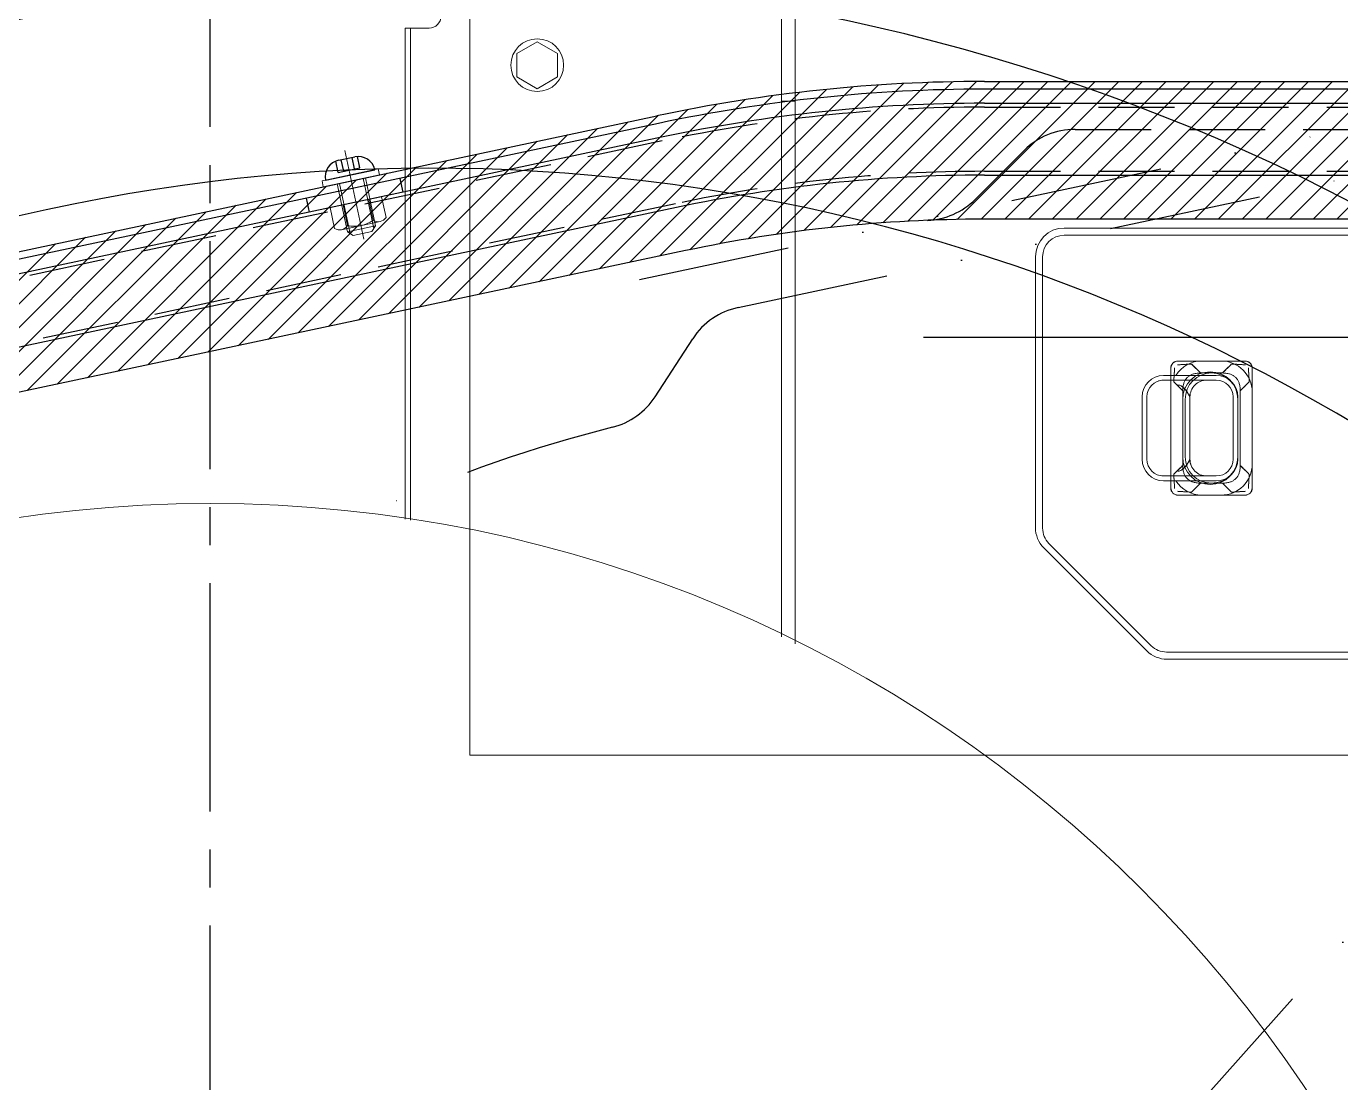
# Model space of a CAD drawing. Header units: millimetres. Extents: x -7970 to 6845, y -11075 to 1978.
# Drawn here: x 1748 to 2297, y -10045 to -9604 of the extents above; entities that cross this region are included whole.
import ezdxf

# ---------------------------------------------------------------- set-up
doc = ezdxf.new("R2010")
doc.units = ezdxf.units.MM
doc.header["$LTSCALE"] = 5
for name, pattern in [('CENTER2', [28.575, 19.05, -3.175, 3.175, -3.175]), ('DASHED2', [9.525, 6.35, -3.175]), ('DIVIDE', [31.75, 12.7, -6.35, 0, -6.35, 0, -6.35])]:
    doc.linetypes.add(name, pattern=pattern)
for name, color, linetype in [('Layer0016', 7, 'Continuous'), ('Layer0019', 7, 'Continuous'), ('Layer0021', 7, 'Continuous')]:
    doc.layers.add(name, color=color, linetype=linetype)

# ---------------------------------------------------------------- blocks, each defined once
blk = doc.blocks.new('DC_GROUP_ＤＸＦ２５_137')
at = {"layer": 'Layer0016', "color": 3, "linetype": 'Continuous', "lineweight": 13}
for p, q in [((1896.63, -9674.87), (1875.17, -9679.43)), ((1880.54, -9678.29), (1882.38, -9686.96)), ((1893.11, -9684.68), (1891.27, -9676.01)), ((1896.63, -9674.87), (1898.47, -9683.54)), ((1875.17, -9679.43), (1877.01, -9688.1)), ((1896.03, -9685.22), (1879.93, -9688.64))]:
    blk.add_line(p, q, dxfattribs=at)
for centre, radius, start, end in [((1895.22, -9681.43), 3.88, 236.9559, 327.0441), ((1879.13, -9684.85), 3.88, 236.9559, 327.0441), ((1885.11, -9673.44), 13.8, 258.5734, 305.4266)]:
    blk.add_arc(centre, radius, start, end, dxfattribs=at)
blk = doc.blocks.new('DC_GROUP_ＤＸＦ２５_146')
at = {"layer": 'Layer0016', "color": 3, "linetype": 'DASHED2', "lineweight": 25}
for p, q in [((1878.54, -9664.71), (1877.54, -9660.01)), ((1880.79, -9664.23), (1879.78, -9659.44)), ((1885.31, -9663.27), (1884.29, -9658.48)), ((1887.57, -9662.79), (1886.57, -9658.08)), ((1878.54, -9664.71), (1887.57, -9662.79))]:
    blk.add_line(p, q, dxfattribs=at)
at = {"layer": 'Layer0016', "color": 3, "linetype": 'Continuous', "lineweight": 25}
for p, q in [((1878.61, -9659.68), (1885.46, -9658.23)), ((1873.22, -9667.99), (1893.76, -9663.62))]:
    blk.add_line(p, q, dxfattribs=at)
for centre, start, end in [((1880.07, -9666.53), 102, 192), ((1886.91, -9665.08), 12, 102)]:
    blk.add_arc(centre, 7, start, end, dxfattribs=at)
blk = doc.blocks.new('DC_GROUP_ＤＸＦ２５_150')
at = {"layer": 'Layer0016', "color": 7, "linetype": 'Continuous', "lineweight": 13}
for p, q in [((2025.26, -9697.02), (2093.2, -9629.08)), ((2037.61, -9694.57), (2103.91, -9628.27)), ((2049.64, -9692.44), (2114.43, -9627.64)), ((2061.38, -9690.6), (2124.79, -9627.19)), ((2072.84, -9689.03), (2134.97, -9626.9)), ((2084.06, -9687.72), (2145, -9626.78)), ((2095.03, -9686.64), (2154.9, -9626.77)), ((2105.8, -9685.78), (2164.8, -9626.77)), ((2116.35, -9685.12), (2174.7, -9626.77)), ((2126.71, -9684.66), (2184.6, -9626.77)), ((2136.89, -9684.38), (2194.5, -9626.77)), ((2146.9, -9684.27), (2204.4, -9626.77)), ((2156.8, -9684.27), (2214.3, -9626.77)), ((2166.7, -9684.27), (2224.2, -9626.77)), ((2176.6, -9684.27), (2234.1, -9626.77)), ((2186.5, -9684.27), (2244, -9626.77)), ((2196.4, -9684.27), (2253.9, -9626.77)), ((2206.3, -9684.27), (2263.8, -9626.77)), ((2216.2, -9684.27), (2273.7, -9626.77)), ((2226.1, -9684.27), (2283.6, -9626.77)), ((2236, -9684.27), (2293.5, -9626.77)), ((2245.9, -9684.27), (2303.4, -9626.77)), ((2255.8, -9684.27), (2313.3, -9626.77)), ((2265.69, -9684.27), (2323.19, -9626.77)), ((2275.59, -9684.27), (2333.09, -9626.77)), ((2285.49, -9684.27), (2342.99, -9626.77)), ((2295.39, -9684.27), (2352.89, -9626.77)), ((1974.97, -9707.71), (2048.26, -9634.42)), ((1987.54, -9705.03), (2059.83, -9632.74)), ((2000.12, -9702.36), (2071.17, -9631.3)), ((2012.69, -9699.69), (2082.29, -9630.09)), ((1949.83, -9713.05), (2024.32, -9638.56)), ((1962.4, -9710.38), (2036.43, -9636.35)), ((1924.69, -9718.39), (1999.35, -9643.73)), ((1937.26, -9715.72), (2011.92, -9641.06)), ((1899.54, -9723.74), (1974.2, -9649.08)), ((1912.11, -9721.07), (1986.77, -9646.41)), ((1861.83, -9731.76), (1936.49, -9657.09)), ((1874.4, -9729.08), (1949.06, -9654.42)), ((1886.97, -9726.41), (1961.63, -9651.75)), ((1836.68, -9737.1), (1911.34, -9662.44)), ((1849.26, -9734.43), (1923.92, -9659.77)), ((1811.54, -9742.44), (1886.2, -9667.78)), ((1824.11, -9739.77), (1898.77, -9665.11)), ((1786.4, -9747.79), (1861.06, -9673.13)), ((1798.97, -9745.12), (1873.63, -9670.46)), ((1761.25, -9753.13), (1835.91, -9678.47)), ((1773.83, -9750.46), (1848.49, -9675.8)), ((1736.11, -9758.48), (1810.77, -9683.82)), ((1748.68, -9755.8), (1823.34, -9681.14)), ((1710.97, -9763.82), (1785.63, -9689.16)), ((1723.54, -9761.15), (1798.2, -9686.49)), ((1685.58, -9769.41), (1760.48, -9694.51)), ((1698.39, -9766.5), (1773.06, -9691.83))]:
    blk.add_line(p, q, dxfattribs=at)
blk = doc.blocks.new('DC_GROUP_ＤＸＦ２５_211')
at = {"layer": 'Layer0016', "color": 7, "linetype": 'DIVIDE', "lineweight": 25}
blk.add_line((1917.12, -10412.98), (2416.37, -9853.28), dxfattribs=at)
at = {"layer": 'Layer0016', "color": 4, "linetype": 'Continuous', "lineweight": 25}
for radius, start in [(830, 48.26751), (750, 48.26754)]:
    blk.add_arc((1917.12, -10412.98), radius, start, 160.00003, dxfattribs=at)
blk = doc.blocks.new('DC_GROUP_ＤＸＦ２５_119')
at = {"layer": 'Layer0019', "color": 7, "linetype": 'Continuous', "lineweight": 13}
for p, q in [((2257.06, -9799.47), (2257.65, -9799.41)), ((2257.65, -9799.41), (2258.21, -9799.24)), ((2258.21, -9799.24), (2258.73, -9798.96))]:
    blk.add_line(p, q, dxfattribs=at)
at = {"layer": 'Layer0019', "color": 6, "linetype": 'Continuous', "lineweight": 13}
for p, q in [((2258.73, -9798.96), (2259.18, -9798.59)), ((2259.18, -9798.59), (2259.56, -9798.14)), ((2259.56, -9798.14), (2259.83, -9797.62)), ((2259.83, -9797.62), (2260, -9797.05)), ((2260, -9797.05), (2260.06, -9796.47))]:
    blk.add_line(p, q, dxfattribs=at)
blk = doc.blocks.new('DC_GROUP_ＤＸＦ２５_120')
at = {"layer": 'Layer0019', "color": 7, "linetype": 'Continuous', "lineweight": 13}
for p, q in [((2226.57, -9744.8), (2226.29, -9745.32)), ((2226.94, -9744.35), (2226.57, -9744.8)), ((2227.39, -9743.98), (2226.94, -9744.35)), ((2227.91, -9743.7), (2227.39, -9743.98)), ((2226.12, -9745.88), (2226.06, -9746.47)), ((2226.29, -9745.32), (2226.12, -9745.88))]:
    blk.add_line(p, q, dxfattribs=at)
at = {"layer": 'Layer0019', "color": 6, "linetype": 'Continuous', "lineweight": 13}
for p, q in [((2228.47, -9743.53), (2227.91, -9743.7)), ((2229.06, -9743.47), (2228.47, -9743.53))]:
    blk.add_line(p, q, dxfattribs=at)
blk = doc.blocks.new('DC_GROUP_ＤＸＦ２５_121')
at = {"layer": 'Layer0019', "color": 6, "linetype": 'Continuous', "lineweight": 13}
for p, q in [((2221.67, -9751.61), (2220.93, -9751.8)), ((2222.38, -9751.5), (2221.67, -9751.61)), ((2223.06, -9751.47), (2222.38, -9751.5))]:
    blk.add_line(p, q, dxfattribs=at)
blk = doc.blocks.new('DC_GROUP_ＤＸＦ２５_122')
at = {"layer": 'Layer0019', "color": 7, "linetype": 'Continuous', "lineweight": 13}
for p, q in [((2220.93, -9791.14), (2221.66, -9791.33)), ((2221.66, -9791.33), (2222.38, -9791.44)), ((2222.38, -9791.44), (2223.06, -9791.47))]:
    blk.add_line(p, q, dxfattribs=at)
blk = doc.blocks.new('DC_GROUP_ＤＸＦ２５_123')
at = {"layer": 'Layer0019', "color": 7, "linetype": 'Continuous', "lineweight": 13}
for p, q in [((2226.06, -9796.47), (2226.12, -9797.06)), ((2226.12, -9797.06), (2226.29, -9797.62)), ((2226.29, -9797.62), (2226.57, -9798.14)), ((2226.57, -9798.14), (2226.94, -9798.59)), ((2226.94, -9798.59), (2227.39, -9798.96)), ((2227.39, -9798.96), (2227.91, -9799.24)), ((2227.91, -9799.24), (2228.48, -9799.41)), ((2228.48, -9799.41), (2229.06, -9799.47))]:
    blk.add_line(p, q, dxfattribs=at)
blk = doc.blocks.new('DC_GROUP_ＤＸＦ２５_124')
at = {"layer": 'Layer0019', "color": 7, "linetype": 'Continuous', "lineweight": 13}
for p, q in [((2257.65, -9743.53), (2257.06, -9743.47)), ((2258.21, -9743.7), (2257.65, -9743.53)), ((2258.73, -9743.97), (2258.21, -9743.7)), ((2259.18, -9744.35), (2258.73, -9743.97)), ((2259.55, -9744.8), (2259.18, -9744.35)), ((2259.83, -9745.32), (2259.55, -9744.8)), ((2260, -9745.88), (2259.83, -9745.32)), ((2260.06, -9746.47), (2260, -9745.88))]:
    blk.add_line(p, q, dxfattribs=at)

msp = doc.modelspace()

# ---------------------------------------------------------------- linework, layer by layer
at = {"layer": 'Layer0016', "color": 7, "linetype": 'CENTER2', "lineweight": 25}
msp.add_line((1825.083, -11074.526), (1825.083, -9509.049), dxfattribs=at)
at = {"layer": 'Layer0016', "color": 3, "linetype": 'Continuous', "lineweight": 25}
for p, q in [((2148.262, -9626.77), (2464.558, -9626.77)), ((2464.558, -9629.97), (2148.262, -9629.97)), ((2148.262, -9635.87), (2469.558, -9635.87)), ((1688.38, -9709.832), (2011.56, -9641.138)), ((2012.225, -9644.268), (1689.045, -9712.962)), ((2013.452, -9650.039), (1690.272, -9718.733)), ((1904.238, -9667.221), (1905.464, -9672.992)), ((2148.262, -9665.873), (2464.558, -9665.873)), ((1865.112, -9675.538), (1866.338, -9681.309)), ((2019.69, -9679.386), (1696.51, -9748.08)), ((2464.558, -9684.27), (2148.291, -9684.27)), ((2023.544, -9697.381), (1700.336, -9766.081))]:
    msp.add_line(p, q, dxfattribs=at)
at = {"layer": 'Layer0016', "color": 3, "linetype": 'DASHED2', "lineweight": 25}
for p, q in [((2148.262, -9637.47), (2464.558, -9637.47)), ((2013.785, -9651.604), (1690.605, -9720.298)), ((2186.093, -9646.77), (2464.558, -9646.77)), ((2144.455, -9675.981), (2164.879, -9655.556)), ((2148.262, -9664.273), (2464.558, -9664.273)), ((2019.357, -9677.821), (1696.177, -9746.515))]:
    msp.add_line(p, q, dxfattribs=at)
at = {"layer": 'Layer0016', "color": 7, "linetype": 'DIVIDE', "lineweight": 25}
for p, q in [((2004.297, -9709.44), (2313.682, -9643.678)), ((2045.46, -9721.138), (2317.84, -9663.241)), ((2010.805, -9758.368), (2026.537, -9734.143))]:
    msp.add_line(p, q, dxfattribs=at)
at = {"layer": 'Layer0016', "color": 3, "linetype": 'CENTER2', "lineweight": 13}
msp.add_line((1881.327, -9655.631), (1889.186, -9692.605), dxfattribs=at)
at = {"layer": 'Layer0016', "color": 3, "linetype": 'Continuous', "lineweight": 13}
for p, q in [((1895.227, -9663.309), (1871.752, -9668.299)), ((1895.747, -9665.754), (1872.272, -9670.744)), ((1888.952, -9667.199), (1893.411, -9688.177)), ((1889.878, -9667.002), (1894.141, -9687.054)), ((1895.747, -9665.754), (1895.227, -9663.309)), ((1872.272, -9670.744), (1871.752, -9668.299)), ((1878.141, -9669.497), (1882.403, -9689.549)), ((1879.067, -9669.3), (1883.526, -9690.278)), ((1894.141, -9687.054), (1882.403, -9689.549)), ((1882.403, -9689.549), (1884.775, -9691.089)), ((1892.6, -9689.426), (1884.775, -9691.089)), ((1894.141, -9687.054), (1892.6, -9689.426))]:
    msp.add_line(p, q, dxfattribs=at)
at = {"layer": 'Layer0016', "color": 7, "linetype": 'Continuous', "lineweight": 25}
msp.add_line((2122.79, -9733.528), (2705.203, -9733.528), dxfattribs=at)
at = {"layer": 'Layer0016', "color": 3, "linetype": 'Continuous', "lineweight": 25}
for centre, radius in [((2148.262, -10284.27), 657.5), ((2148.262, -10284.27), 654.3), ((2148.262, -10284.27), 648.4), ((2148.262, -10284.27), 618.397), ((2148.291, -10284.27), 600)]:
    msp.add_arc(centre, radius, 90, 102, dxfattribs=at)
at = {"layer": 'Layer0016', "color": 3, "linetype": 'DASHED2', "lineweight": 25}
for centre, radius, start, end in [((2148.262, -10284.27), 646.8, 90, 102), ((2186.093, -9676.77), 30, 90, 135), ((2148.262, -10284.27), 619.997, 90, 102), ((2123.242, -9654.768), 30, 272.27876, 315)]:
    msp.add_arc(centre, radius, start, end, dxfattribs=at)
at = {"layer": 'Layer0016', "color": 7, "linetype": 'DIVIDE', "lineweight": 25}
for centre, radius, start, end in [((2051.697, -9750.482), 30, 102, 147), ((1985.645, -9742.029), 30, 284.27876, 327), ((2141.028, -10352.566), 600, 104.278756, 114)]:
    msp.add_arc(centre, radius, start, end, dxfattribs=at)
at = {"layer": 'Layer0019', "color": 7, "linetype": 'Continuous', "lineweight": 18}
for p, q in [((2257.06, -9743.47), (2229.06, -9743.47)), ((2232.86, -9744.83), (2233.226, -9744.808)), ((2252.894, -9744.808), (2253.26, -9744.829)), ((2245.06, -9749.47), (2223.06, -9749.47)), ((2226.06, -9746.47), (2226.06, -9796.47)), ((2227.398, -9750.636), (2227.42, -9750.27)), ((2235.049, -9745.031), (2238.488, -9748.47)), ((2238.488, -9748.47), (2247.632, -9748.47)), ((2247.632, -9748.47), (2251.071, -9745.031)), ((2258.7, -9750.27), (2258.722, -9750.636)), ((2260.06, -9796.47), (2260.06, -9746.47)), ((2229.06, -9751.47), (2223.06, -9751.47)), ((2231.06, -9755.898), (2227.622, -9752.459)), ((2241.061, -9751.47), (2229.06, -9751.47)), ((2245.06, -9751.47), (2241.061, -9751.47)), ((2258.499, -9752.459), (2255.06, -9755.898)), ((2214.06, -9784.47), (2214.06, -9758.47)), ((2216.06, -9758.47), (2216.06, -9784.47)), ((2231.06, -9787.042), (2231.06, -9755.898)), ((2232.06, -9759.47), (2232.06, -9783.47)), ((2234.06, -9758.471), (2234.06, -9784.469)), ((2252.06, -9758.47), (2252.06, -9784.47)), ((2254.06, -9758.47), (2254.06, -9784.47)), ((2255.06, -9787.042), (2255.06, -9755.898)), ((2227.622, -9790.481), (2231.06, -9787.042)), ((2255.06, -9787.042), (2258.499, -9790.481)), ((2223.06, -9791.47), (2229.06, -9791.47)), ((2223.06, -9793.47), (2245.06, -9793.47)), ((2227.42, -9792.67), (2227.398, -9792.303)), ((2229.06, -9791.47), (2241.061, -9791.47)), ((2241.061, -9791.47), (2245.06, -9791.47)), ((2258.722, -9792.303), (2258.7, -9792.669)), ((2229.06, -9799.47), (2257.06, -9799.47)), ((2233.227, -9798.132), (2232.861, -9798.11)), ((2238.488, -9794.47), (2235.049, -9797.908)), ((2238.488, -9794.47), (2247.632, -9794.47)), ((2251.071, -9797.908), (2247.632, -9794.47)), ((2253.26, -9798.11), (2252.894, -9798.132))]:
    msp.add_line(p, q, dxfattribs=at)
for centre, radius, start, end in [((2229.06, -9746.47), 3, 90, 180), ((2239.06, -9756.47), 13, 90, 147.42103), ((2247.06, -9756.47), 13, 0, 90), ((2257.06, -9746.47), 3, 360, 90), ((2223.06, -9758.47), 9, 90, 180), ((2243.06, -9759.47), 11, 360, 180), ((2245.06, -9758.47), 9, 0, 90), ((2223.06, -9758.47), 7, 90, 180), ((2241.06, -9758.469), 7, 89.99011, 180.012), ((2245.06, -9758.47), 7, 0, 90), ((2222.173, -9763.699), 12.976, 31.66334, 36.56057), ((2223.06, -9784.47), 9, 180, 270), ((2223.06, -9784.47), 7, 180, 270), ((2243.06, -9783.47), 11, 180, 0), ((2222.111, -9779.198), 13.051, 323.45344, 328.3224), ((2241.06, -9784.47), 7, 179.99003, 270.01193), ((2241.061, -9784.469), 7.002, 179.99997, 269.99997), ((2241.061, -9784.469), 7.001, 179.99997, 269.99997), ((2245.06, -9784.47), 9, 270, 0), ((2245.06, -9784.47), 7, 270, 0), ((2247.06, -9786.47), 13, 270, 360), ((2239.06, -9786.47), 13, 212.57897, 270), ((2229.06, -9796.47), 3, 180, 270), ((2257.06, -9796.47), 3, 270, 0)]:
    msp.add_arc(centre, radius, start, end, dxfattribs=at)
for points, knots in [([(2234.692, -9744.727), (2234.207, -9744.751), (2233.241, -9744.806), (2231.789, -9744.894), (2230.324, -9744.987), (2229.339, -9745.048), (2228.839, -9745.078)], [0, 0, 0, 0, 0.2484887, 0.4949979, 0.7440158, 1, 1, 1, 1]), ([(2228.839, -9745.078), (2229.089, -9745.065), (2229.567, -9745.034), (2230.253, -9744.991), (2230.878, -9744.952), (2231.445, -9744.916), (2231.956, -9744.885), (2232.422, -9744.856), (2232.717, -9744.838), (2232.86, -9744.83)], [0, 0, 0, 0, 0.1866712, 0.3563038, 0.5118663, 0.6526519, 0.7794321, 0.8933924, 1, 1, 1, 1]), ([(2233.226, -9744.808), (2233.39, -9744.798), (2233.71, -9744.779), (2234.199, -9744.753), (2234.524, -9744.735), (2234.692, -9744.727)], [0, 0, 0, 0, 0.334354, 0.6568468, 1, 1, 1, 1]), ([(2238.488, -9748.47), (2238.366, -9748.347), (2238.13, -9748.111), (2237.789, -9747.77), (2237.472, -9747.453), (2237.177, -9747.158), (2236.902, -9746.884), (2236.646, -9746.628), (2236.407, -9746.389), (2236.185, -9746.166), (2235.977, -9745.959), (2235.785, -9745.766), (2235.605, -9745.587), (2235.439, -9745.42), (2235.284, -9745.265), (2235.14, -9745.122), (2235.003, -9744.983), (2234.856, -9744.852), (2234.749, -9744.769), (2234.692, -9744.727)], [0, 0, 0, 0, 0.097346, 0.1876483, 0.2714951, 0.3494801, 0.4221811, 0.4900086, 0.5532505, 0.6121896, 0.6670441, 0.7180564, 0.7655681, 0.8096778, 0.8507449, 0.8888137, 0.9239249, 0.9600718, 1, 1, 1, 1]), ([(2234.692, -9744.727), (2234.723, -9744.75), (2234.848, -9744.845), (2234.966, -9744.948), (2235.049, -9745.031)], [0, 0, 0, 0, 0.2525218, 1, 1, 1, 1]), ([(2251.429, -9744.727), (2251.386, -9744.758), (2251.306, -9744.82), (2251.195, -9744.913), (2251.095, -9745.006), (2251, -9745.102), (2250.899, -9745.204), (2250.789, -9745.313), (2250.671, -9745.431), (2250.544, -9745.559), (2250.406, -9745.696), (2250.258, -9745.844), (2250.099, -9746.003), (2249.926, -9746.176), (2249.74, -9746.362), (2249.54, -9746.562), (2249.324, -9746.778), (2249.092, -9747.01), (2248.841, -9747.261), (2248.572, -9747.53), (2248.28, -9747.822), (2247.965, -9748.137), (2247.746, -9748.356), (2247.632, -9748.47)], [0, 0, 0, 0, 0.0298215, 0.0568596, 0.081494, 0.1062687, 0.1331843, 0.1622126, 0.1934966, 0.2271631, 0.2634595, 0.3026451, 0.3448564, 0.3904592, 0.4397619, 0.4927571, 0.5499106, 0.6114758, 0.6776664, 0.7490152, 0.8261213, 0.9095799, 1, 1, 1, 1]), ([(2251.071, -9745.031), (2251.099, -9745.003), (2251.212, -9744.895), (2251.334, -9744.796), (2251.429, -9744.727)], [0, 0, 0, 0, 0.2479813, 1, 1, 1, 1]), ([(2257.281, -9745.078), (2256.782, -9745.048), (2255.797, -9744.987), (2254.331, -9744.894), (2252.88, -9744.806), (2251.914, -9744.751), (2251.429, -9744.727)], [0, 0, 0, 0, 0.2559843, 0.5050022, 0.7515114, 1, 1, 1, 1]), ([(2251.429, -9744.727), (2251.599, -9744.735), (2251.927, -9744.753), (2252.415, -9744.779), (2252.733, -9744.799), (2252.894, -9744.808)], [0, 0, 0, 0, 0.3480373, 0.6709011, 1, 1, 1, 1]), ([(2253.26, -9744.829), (2253.409, -9744.838), (2253.714, -9744.857), (2254.191, -9744.886), (2254.707, -9744.918), (2255.275, -9744.954), (2255.894, -9744.993), (2256.569, -9745.035), (2257.037, -9745.065), (2257.281, -9745.078)], [0, 0, 0, 0, 0.111377, 0.2276902, 0.3556998, 0.4964718, 0.6508065, 0.8176995, 1, 1, 1, 1]), ([(2227.668, -9746.249), (2227.639, -9746.748), (2227.577, -9747.733), (2227.485, -9749.199), (2227.396, -9750.65), (2227.342, -9751.616), (2227.317, -9752.101)], [0, 0, 0, 0, 0.2559843, 0.5050022, 0.7515114, 1, 1, 1, 1]), ([(2227.42, -9750.27), (2227.429, -9750.121), (2227.448, -9749.816), (2227.477, -9749.339), (2227.509, -9748.823), (2227.544, -9748.255), (2227.584, -9747.636), (2227.625, -9746.961), (2227.655, -9746.493), (2227.669, -9746.249)], [0, 0, 0, 0, 0.111377, 0.2276902, 0.3556998, 0.4964718, 0.6508065, 0.8176995, 1, 1, 1, 1]), ([(2231.06, -9755.898), (2231.06, -9755.565), (2231.084, -9754.939), (2231.188, -9754.058), (2231.348, -9753.286), (2231.554, -9752.606), (2231.801, -9752.004), (2232.083, -9751.468), (2232.401, -9750.988), (2232.754, -9750.555), (2233.145, -9750.164), (2233.577, -9749.811), (2234.058, -9749.493), (2234.593, -9749.211), (2235.194, -9748.965), (2235.874, -9748.758), (2236.646, -9748.598), (2237.528, -9748.494), (2238.155, -9748.47), (2238.488, -9748.47)], [0, 0, 0, 0, 0.0831269, 0.1563075, 0.2213592, 0.2798588, 0.3334995, 0.3834609, 0.4310444, 0.4771392, 0.5228067, 0.5688899, 0.6164264, 0.6663688, 0.719944, 0.7784324, 0.8434748, 0.9167169, 1, 1, 1, 1]), ([(2247.632, -9748.47), (2247.965, -9748.47), (2248.591, -9748.493), (2249.472, -9748.597), (2250.244, -9748.758), (2250.924, -9748.964), (2251.525, -9749.21), (2252.062, -9749.493), (2252.542, -9749.81), (2252.975, -9750.163), (2253.366, -9750.554), (2253.719, -9750.987), (2254.037, -9751.467), (2254.319, -9752.003), (2254.565, -9752.604), (2254.772, -9753.283), (2254.932, -9754.055), (2255.036, -9754.937), (2255.06, -9755.564), (2255.06, -9755.898)], [0, 0, 0, 0, 0.0831269, 0.1563075, 0.2213592, 0.2798588, 0.3334995, 0.3834609, 0.4310444, 0.4771392, 0.5228067, 0.5688899, 0.6164264, 0.6663688, 0.719944, 0.7784324, 0.8434748, 0.9167169, 1, 1, 1, 1]), ([(2258.452, -9746.249), (2258.465, -9746.499), (2258.496, -9746.976), (2258.538, -9747.663), (2258.578, -9748.287), (2258.613, -9748.854), (2258.645, -9749.366), (2258.674, -9749.831), (2258.692, -9750.127), (2258.7, -9750.27)], [0, 0, 0, 0, 0.1866712, 0.3563038, 0.5118663, 0.6526519, 0.7794321, 0.8933924, 1, 1, 1, 1]), ([(2258.803, -9752.101), (2258.779, -9751.616), (2258.724, -9750.65), (2258.636, -9749.199), (2258.543, -9747.733), (2258.482, -9746.748), (2258.452, -9746.249)], [0, 0, 0, 0, 0.2484887, 0.4949979, 0.7440158, 1, 1, 1, 1]), ([(2227.317, -9752.101), (2227.325, -9751.931), (2227.343, -9751.603), (2227.37, -9751.115), (2227.389, -9750.797), (2227.398, -9750.636)], [0, 0, 0, 0, 0.3480373, 0.6709011, 1, 1, 1, 1]), ([(2227.621, -9752.459), (2227.594, -9752.431), (2227.486, -9752.318), (2227.387, -9752.196), (2227.317, -9752.101)], [0, 0, 0, 0, 0.2479813, 1, 1, 1, 1]), ([(2227.317, -9752.101), (2227.334, -9752.124), (2227.367, -9752.168), (2227.416, -9752.23), (2227.462, -9752.285), (2227.505, -9752.335), (2227.546, -9752.381), (2227.585, -9752.422), (2227.621, -9752.458), (2227.654, -9752.491), (2227.684, -9752.521), (2227.711, -9752.549), (2227.736, -9752.574), (2227.759, -9752.596), (2227.781, -9752.618), (2227.804, -9752.641), (2227.83, -9752.667), (2227.857, -9752.695), (2227.887, -9752.724), (2227.92, -9752.757), (2227.956, -9752.793), (2227.994, -9752.832), (2228.036, -9752.874), (2228.083, -9752.92), (2228.134, -9752.971), (2228.187, -9753.025), (2228.247, -9753.084), (2228.31, -9753.148), (2228.379, -9753.216), (2228.453, -9753.29), (2228.532, -9753.37), (2228.618, -9753.455), (2228.711, -9753.548), (2228.81, -9753.647), (2228.918, -9753.755), (2229.033, -9753.871), (2229.158, -9753.995), (2229.292, -9754.129), (2229.436, -9754.273), (2229.591, -9754.429), (2229.758, -9754.596), (2229.938, -9754.775), (2230.131, -9754.968), (2230.339, -9755.176), (2230.563, -9755.4), (2230.805, -9755.643), (2230.973, -9755.81), (2231.06, -9755.898)], [0, 0, 0, 0, 0.0160059, 0.0307805, 0.0442133, 0.0566655, 0.0681205, 0.0786673, 0.0883092, 0.0970761, 0.1050089, 0.1121918, 0.1187349, 0.12473, 0.1302573, 0.1362669, 0.1430997, 0.150819, 0.1580787, 0.1667046, 0.1769955, 0.1864149, 0.1975407, 0.2104752, 0.223268, 0.2380091, 0.253374, 0.2703822, 0.2885471, 0.3080742, 0.3291426, 0.3518495, 0.3762964, 0.4026497, 0.4310858, 0.4617265, 0.494681, 0.5301374, 0.5683236, 0.6094537, 0.6536971, 0.7012179, 0.7522653, 0.8072451, 0.8665794, 0.9306903, 1, 1, 1, 1]), ([(2231.838, -9755.052), (2231.659, -9754.857), (2231.297, -9754.502), (2230.727, -9754.051), (2230.156, -9753.721), (2229.602, -9753.52), (2229.232, -9753.469), (2229.06, -9753.47)], [0, 0, 0, 0, 0.2421906, 0.4628257, 0.6630368, 0.8424496, 1, 1, 1, 1]), ([(2229.06, -9753.47), (2229.233, -9753.47), (2229.586, -9753.515), (2230.099, -9753.696), (2230.597, -9753.969), (2231.076, -9754.319), (2231.533, -9754.728), (2231.964, -9755.18), (2232.365, -9755.659), (2232.73, -9756.147), (2233.057, -9756.628), (2233.342, -9757.085), (2233.581, -9757.502), (2233.772, -9757.861), (2233.914, -9758.146), (2233.999, -9758.329), (2234.042, -9758.426), (2234.055, -9758.457), (2234.06, -9758.469), (2234.06, -9758.47), (2234.06, -9758.471)], [0, 0, 0, 0, 0.0702627, 0.1431958, 0.2199761, 0.300556, 0.3840867, 0.4692396, 0.5543734, 0.6376681, 0.7171745, 0.7908765, 0.8567036, 0.9125855, 0.9564126, 0.9860125, 0.9948052, 0.9993249, 0.9997621, 1, 1, 1, 1]), ([(2232.596, -9755.97), (2232.511, -9755.855), (2232.344, -9755.638), (2232.091, -9755.332), (2231.921, -9755.142), (2231.838, -9755.052)], [0, 0, 0, 0, 0.3591383, 0.690208, 1, 1, 1, 1]), ([(2255.06, -9755.898), (2255.182, -9755.775), (2255.418, -9755.54), (2255.758, -9755.199), (2256.075, -9754.883), (2256.369, -9754.589), (2256.643, -9754.315), (2256.899, -9754.059), (2257.137, -9753.821), (2257.359, -9753.599), (2257.566, -9753.392), (2257.759, -9753.199), (2257.938, -9753.02), (2258.105, -9752.852), (2258.261, -9752.697), (2258.405, -9752.552), (2258.545, -9752.415), (2258.677, -9752.266), (2258.761, -9752.159), (2258.803, -9752.101)], [0, 0, 0, 0, 0.097173, 0.1873033, 0.2709837, 0.3488074, 0.4213535, 0.4890305, 0.5521315, 0.6109444, 0.6657339, 0.7167589, 0.7642778, 0.8085379, 0.8497274, 0.8880669, 0.9234622, 0.9598154, 1, 1, 1, 1]), ([(2258.803, -9752.101), (2258.78, -9752.133), (2258.685, -9752.258), (2258.582, -9752.376), (2258.499, -9752.459)], [0, 0, 0, 0, 0.2525218, 1, 1, 1, 1]), ([(2258.722, -9750.636), (2258.732, -9750.799), (2258.751, -9751.12), (2258.777, -9751.608), (2258.795, -9751.933), (2258.803, -9752.101)], [0, 0, 0, 0, 0.334354, 0.6568468, 1, 1, 1, 1]), ([(2234.06, -9758.471), (2234.051, -9758.448), (2234.014, -9758.359), (2233.921, -9758.163), (2233.763, -9757.84), (2233.525, -9757.398), (2233.33, -9757.07), (2233.218, -9756.888)], [0, 0, 0, 0, 0.0415178, 0.161153, 0.3620658, 0.6422629, 1, 1, 1, 1]), ([(2231.06, -9787.042), (2230.938, -9787.164), (2230.702, -9787.4), (2230.361, -9787.741), (2230.044, -9788.058), (2229.75, -9788.352), (2229.475, -9788.627), (2229.219, -9788.883), (2228.98, -9789.122), (2228.758, -9789.344), (2228.551, -9789.551), (2228.358, -9789.744), (2228.178, -9789.924), (2228.011, -9790.091), (2227.856, -9790.246), (2227.713, -9790.39), (2227.574, -9790.526), (2227.442, -9790.674), (2227.36, -9790.781), (2227.317, -9790.838)], [0, 0, 0, 0, 0.0972973, 0.1875494, 0.2713533, 0.3493024, 0.4219759, 0.4897709, 0.5529726, 0.611861, 0.6667256, 0.7178277, 0.7653367, 0.8095666, 0.850542, 0.8886462, 0.9238205, 0.960014, 1, 1, 1, 1]), ([(2234.06, -9784.469), (2234.06, -9784.469), (2234.06, -9784.471), (2234.055, -9784.483), (2234.042, -9784.514), (2233.999, -9784.61), (2233.914, -9784.793), (2233.772, -9785.078), (2233.581, -9785.437), (2233.342, -9785.854), (2233.057, -9786.311), (2232.73, -9786.793), (2232.365, -9787.281), (2231.964, -9787.759), (2231.533, -9788.211), (2231.076, -9788.62), (2230.597, -9788.97), (2230.099, -9789.244), (2229.586, -9789.425), (2229.233, -9789.47), (2229.06, -9789.47)], [0, 0, 0, 0, 0.0002379, 0.0006751, 0.0051948, 0.0139875, 0.0435874, 0.0874145, 0.1432964, 0.2091235, 0.2828255, 0.3623319, 0.4456266, 0.5307604, 0.6159133, 0.699444, 0.7800239, 0.8568042, 0.9297373, 1, 1, 1, 1]), ([(2229.06, -9789.47), (2229.231, -9789.471), (2229.598, -9789.421), (2230.15, -9789.221), (2230.72, -9788.893), (2231.293, -9788.441), (2231.657, -9788.084), (2231.838, -9787.888)], [0, 0, 0, 0, 0.1564476, 0.3343478, 0.5343783, 0.7556423, 1, 1, 1, 1]), ([(2238.488, -9794.47), (2238.155, -9794.47), (2237.529, -9794.446), (2236.648, -9794.342), (2235.876, -9794.182), (2235.196, -9793.975), (2234.595, -9793.729), (2234.059, -9793.447), (2233.578, -9793.129), (2233.145, -9792.776), (2232.754, -9792.385), (2232.401, -9791.952), (2232.084, -9791.472), (2231.801, -9790.937), (2231.555, -9790.335), (2231.349, -9789.656), (2231.188, -9788.884), (2231.084, -9788.002), (2231.06, -9787.375), (2231.06, -9787.042)], [0, 0, 0, 0, 0.0831269, 0.1563075, 0.2213592, 0.2798588, 0.3334995, 0.3834609, 0.4310444, 0.4771392, 0.5228067, 0.5688899, 0.6164264, 0.6663688, 0.719944, 0.7784324, 0.8434748, 0.9167169, 1, 1, 1, 1]), ([(2231.838, -9787.888), (2231.922, -9787.797), (2232.091, -9787.607), (2232.344, -9787.301), (2232.511, -9787.084), (2232.596, -9786.97)], [0, 0, 0, 0, 0.3102834, 0.640237, 1, 1, 1, 1]), ([(2233.218, -9786.052), (2233.329, -9785.87), (2233.524, -9785.544), (2233.761, -9785.102), (2233.92, -9784.778), (2234.014, -9784.581), (2234.051, -9784.492), (2234.06, -9784.469)], [0, 0, 0, 0, 0.3554551, 0.6359068, 0.8380251, 0.958761, 1, 1, 1, 1]), ([(2255.06, -9787.042), (2255.06, -9787.375), (2255.036, -9788.001), (2254.932, -9788.882), (2254.772, -9789.654), (2254.566, -9790.333), (2254.32, -9790.935), (2254.037, -9791.471), (2253.72, -9791.952), (2253.367, -9792.385), (2252.976, -9792.776), (2252.543, -9793.129), (2252.063, -9793.446), (2251.527, -9793.729), (2250.926, -9793.975), (2250.247, -9794.181), (2249.474, -9794.342), (2248.593, -9794.446), (2247.966, -9794.47), (2247.632, -9794.47)], [0, 0, 0, 0, 0.0831269, 0.1563075, 0.2213592, 0.2798588, 0.3334995, 0.3834609, 0.4310444, 0.4771392, 0.5228067, 0.5688899, 0.6164264, 0.6663688, 0.719944, 0.7784324, 0.8434748, 0.9167169, 1, 1, 1, 1]), ([(2258.803, -9790.838), (2258.773, -9790.797), (2258.714, -9790.72), (2258.624, -9790.613), (2258.536, -9790.517), (2258.444, -9790.426), (2258.348, -9790.33), (2258.245, -9790.227), (2258.134, -9790.116), (2258.015, -9789.997), (2257.888, -9789.869), (2257.75, -9789.732), (2257.603, -9789.585), (2257.445, -9789.427), (2257.275, -9789.257), (2257.093, -9789.074), (2256.897, -9788.879), (2256.687, -9788.669), (2256.462, -9788.444), (2256.22, -9788.202), (2255.961, -9787.942), (2255.68, -9787.662), (2255.378, -9787.36), (2255.169, -9787.15), (2255.06, -9787.042)], [0, 0, 0, 0, 0.0286353, 0.0546893, 0.0784105, 0.1019902, 0.1274068, 0.1547308, 0.1840838, 0.2155953, 0.2494222, 0.2857328, 0.3247234, 0.3666006, 0.4115674, 0.4598308, 0.5116198, 0.5671924, 0.6268032, 0.690723, 0.7594764, 0.8335977, 0.9135964, 1, 1, 1, 1]), ([(2227.317, -9790.838), (2227.341, -9790.806), (2227.435, -9790.682), (2227.539, -9790.563), (2227.621, -9790.481)], [0, 0, 0, 0, 0.2525218, 1, 1, 1, 1]), ([(2227.398, -9792.303), (2227.389, -9792.14), (2227.37, -9791.819), (2227.343, -9791.331), (2227.325, -9791.006), (2227.317, -9790.838)], [0, 0, 0, 0, 0.334354, 0.6568468, 1, 1, 1, 1]), ([(2227.317, -9790.838), (2227.342, -9791.323), (2227.396, -9792.289), (2227.485, -9793.741), (2227.577, -9795.206), (2227.639, -9796.191), (2227.668, -9796.691)], [0, 0, 0, 0, 0.2484887, 0.4949979, 0.7440158, 1, 1, 1, 1]), ([(2227.669, -9796.691), (2227.655, -9796.44), (2227.624, -9795.963), (2227.582, -9795.277), (2227.542, -9794.652), (2227.507, -9794.085), (2227.475, -9793.574), (2227.447, -9793.108), (2227.428, -9792.813), (2227.42, -9792.67)], [0, 0, 0, 0, 0.1866712, 0.3563038, 0.5118663, 0.6526519, 0.7794321, 0.8933924, 1, 1, 1, 1]), ([(2258.452, -9796.691), (2258.482, -9796.191), (2258.543, -9795.206), (2258.636, -9793.741), (2258.724, -9792.289), (2258.779, -9791.323), (2258.803, -9790.838)], [0, 0, 0, 0, 0.2559843, 0.5050022, 0.7515114, 1, 1, 1, 1]), ([(2258.7, -9792.669), (2258.692, -9792.819), (2258.673, -9793.124), (2258.644, -9793.601), (2258.611, -9794.117), (2258.576, -9794.684), (2258.537, -9795.303), (2258.495, -9795.978), (2258.465, -9796.446), (2258.452, -9796.691)], [0, 0, 0, 0, 0.111377, 0.2276902, 0.3556998, 0.4964718, 0.6508065, 0.8176995, 1, 1, 1, 1]), ([(2258.499, -9790.481), (2258.526, -9790.508), (2258.635, -9790.621), (2258.734, -9790.743), (2258.803, -9790.838)], [0, 0, 0, 0, 0.2479813, 1, 1, 1, 1]), ([(2258.803, -9790.838), (2258.795, -9791.008), (2258.777, -9791.336), (2258.75, -9791.824), (2258.731, -9792.143), (2258.722, -9792.303)], [0, 0, 0, 0, 0.3480373, 0.6709011, 1, 1, 1, 1]), ([(2232.861, -9798.11), (2232.711, -9798.101), (2232.406, -9798.082), (2231.929, -9798.053), (2231.413, -9798.021), (2230.846, -9797.985), (2230.227, -9797.946), (2229.552, -9797.905), (2229.084, -9797.875), (2228.839, -9797.861)], [0, 0, 0, 0, 0.111377, 0.2276902, 0.3556998, 0.4964718, 0.6508065, 0.8176995, 1, 1, 1, 1]), ([(2228.839, -9797.862), (2229.339, -9797.891), (2230.324, -9797.953), (2231.789, -9798.045), (2233.241, -9798.134), (2234.207, -9798.188), (2234.692, -9798.212)], [0, 0, 0, 0, 0.2559843, 0.5050022, 0.7515114, 1, 1, 1, 1]), ([(2234.692, -9798.212), (2234.522, -9798.205), (2234.194, -9798.187), (2233.706, -9798.16), (2233.387, -9798.141), (2233.227, -9798.132)], [0, 0, 0, 0, 0.3480373, 0.6709011, 1, 1, 1, 1]), ([(2234.692, -9798.212), (2234.733, -9798.182), (2234.812, -9798.122), (2234.92, -9798.031), (2235.017, -9797.941), (2235.11, -9797.848), (2235.206, -9797.752), (2235.302, -9797.656), (2235.391, -9797.567), (2235.471, -9797.487), (2235.542, -9797.416), (2235.605, -9797.353), (2235.663, -9797.294), (2235.721, -9797.236), (2235.783, -9797.175), (2235.85, -9797.108), (2235.922, -9797.035), (2236.003, -9796.955), (2236.091, -9796.867), (2236.189, -9796.769), (2236.295, -9796.663), (2236.413, -9796.545), (2236.539, -9796.419), (2236.676, -9796.282), (2236.824, -9796.134), (2236.983, -9795.974), (2237.155, -9795.803), (2237.34, -9795.618), (2237.538, -9795.419), (2237.752, -9795.206), (2237.982, -9794.976), (2238.229, -9794.729), (2238.399, -9794.558), (2238.488, -9794.47)], [0, 0, 0, 0, 0.02906, 0.0554643, 0.0794304, 0.1035093, 0.1295223, 0.1559452, 0.1797456, 0.2006923, 0.2193426, 0.2360581, 0.2510012, 0.2657173, 0.2823988, 0.2999479, 0.3186985, 0.3401768, 0.3641337, 0.3886706, 0.4182265, 0.4485914, 0.482186, 0.5185416, 0.5577215, 0.5999352, 0.6453648, 0.6942724, 0.7468868, 0.803426, 0.8641673, 0.9295326, 1, 1, 1, 1]), ([(2235.049, -9797.909), (2235.022, -9797.936), (2234.909, -9798.044), (2234.787, -9798.143), (2234.692, -9798.212)], [0, 0, 0, 0, 0.2479813, 1, 1, 1, 1]), ([(2247.632, -9794.47), (2247.755, -9794.592), (2247.99, -9794.827), (2248.331, -9795.168), (2248.647, -9795.484), (2248.941, -9795.778), (2249.215, -9796.052), (2249.471, -9796.308), (2249.709, -9796.546), (2249.931, -9796.768), (2250.138, -9796.975), (2250.331, -9797.168), (2250.51, -9797.348), (2250.678, -9797.515), (2250.833, -9797.67), (2250.978, -9797.815), (2251.115, -9797.954), (2251.264, -9798.087), (2251.371, -9798.17), (2251.429, -9798.212)], [0, 0, 0, 0, 0.0971706, 0.1872987, 0.2709771, 0.3487988, 0.4213431, 0.4890184, 0.5521179, 0.6109295, 0.6657183, 0.7167431, 0.7642622, 0.8085229, 0.8497157, 0.8880591, 0.9234572, 0.9598127, 1, 1, 1, 1]), ([(2251.429, -9798.212), (2251.397, -9798.189), (2251.272, -9798.095), (2251.154, -9797.991), (2251.071, -9797.909)], [0, 0, 0, 0, 0.2525218, 1, 1, 1, 1]), ([(2251.429, -9798.212), (2251.914, -9798.188), (2252.88, -9798.134), (2254.331, -9798.045), (2255.797, -9797.953), (2256.782, -9797.891), (2257.281, -9797.862)], [0, 0, 0, 0, 0.2484887, 0.4949979, 0.7440158, 1, 1, 1, 1]), ([(2252.894, -9798.132), (2252.731, -9798.141), (2252.41, -9798.16), (2251.922, -9798.187), (2251.597, -9798.205), (2251.429, -9798.212)], [0, 0, 0, 0, 0.334354, 0.6568468, 1, 1, 1, 1]), ([(2257.281, -9797.861), (2257.031, -9797.875), (2256.553, -9797.906), (2255.867, -9797.948), (2255.243, -9797.987), (2254.676, -9798.023), (2254.164, -9798.055), (2253.699, -9798.083), (2253.403, -9798.102), (2253.26, -9798.11)], [0, 0, 0, 0, 0.1866712, 0.3563038, 0.5118663, 0.6526519, 0.7794321, 0.8933924, 1, 1, 1, 1])]:
    msp.add_open_spline(points, degree=3, knots=knots, dxfattribs=at)
at = {"layer": 'Layer0021', "color": 7, "linetype": 'Continuous', "lineweight": 18}
for p, q in [((1933.396, -9907.97), (1933.396, -9527.859)), ((2069.308, -9861.512), (2069.308, -9595.27)), ((2063.608, -9858.558), (2063.608, -9598.27)), ((1906.409, -9604.496), (1916.409, -9604.496)), ((1906.409, -9809.429), (1906.409, -9604.496)), ((1908.709, -9604.496), (1908.709, -9809.907)), ((1961.608, -9610.155), (1953.108, -9615.062)), ((1970.108, -9615.062), (1961.608, -9610.155)), ((1953.108, -9615.062), (1953.108, -9624.877)), ((1970.108, -9624.877), (1970.108, -9615.062)), ((1953.108, -9624.877), (1961.608, -9629.785)), ((1961.608, -9629.785), (1970.108, -9624.877)), ((2069.308, -9634.97), (2063.608, -9634.97)), ((2337.56, -9687.97), (2181.56, -9687.97)), ((2181.56, -9690.97), (2337.56, -9690.97)), ((2169.56, -9699.97), (2169.56, -9812.999)), ((2172.56, -9813.242), (2172.56, -9699.97)), ((2231.06, -9759.47), (2231.06, -9783.47)), ((2254.06, -9783.47), (2254.06, -9759.47)), ((2216.046, -9864.455), (2173.075, -9821.484)), ((2175.196, -9819.606), (2217.924, -9862.334)), ((2337.56, -9864.97), (2224.288, -9864.97)), ((2337.803, -9867.97), (2224.531, -9867.97)), ((1933.396, -9907.97), (2775.308, -9907.97))]:
    msp.add_line(p, q, dxfattribs=at)
for centre, radius in [((1961.608, -9619.97), 11), ((1825.083, -10352.97), 550)]:
    msp.add_circle(centre, radius, dxfattribs=at)
for centre, radius, start, end in [((1916.409, -9599.496), 5, 270, 0), ((2181.56, -9699.97), 12, 90, 180), ((2181.56, -9699.97), 9, 90, 180), ((2242.56, -9759.47), 11.5, 0, 180), ((2242.56, -9783.47), 11.5, 180, 0), ((2181.56, -9812.999), 12, 180, 225), ((2181.56, -9813.242), 9, 180, 225), ((2224.531, -9855.97), 12, 225, 270), ((2224.288, -9855.97), 9, 225, 270)]:
    msp.add_arc(centre, radius, start, end, dxfattribs=at)

# ---------------------------------------------------------------- block references
at = {"layer": 'Layer0016', "linetype": 'Continuous'}
for name in ['DC_GROUP_ＤＸＦ２５_211', 'DC_GROUP_ＤＸＦ２５_150', 'DC_GROUP_ＤＸＦ２５_146', 'DC_GROUP_ＤＸＦ２５_137']:
    msp.add_blockref(name, (0, 0), dxfattribs=at)
at = {"layer": 'Layer0019', "linetype": 'Continuous'}
for name in ['DC_GROUP_ＤＸＦ２５_120', 'DC_GROUP_ＤＸＦ２５_124', 'DC_GROUP_ＤＸＦ２５_121', 'DC_GROUP_ＤＸＦ２５_122', 'DC_GROUP_ＤＸＦ２５_123', 'DC_GROUP_ＤＸＦ２５_119']:
    msp.add_blockref(name, (0, 0), dxfattribs=at)

doc.saveas('drawing.dxf')
